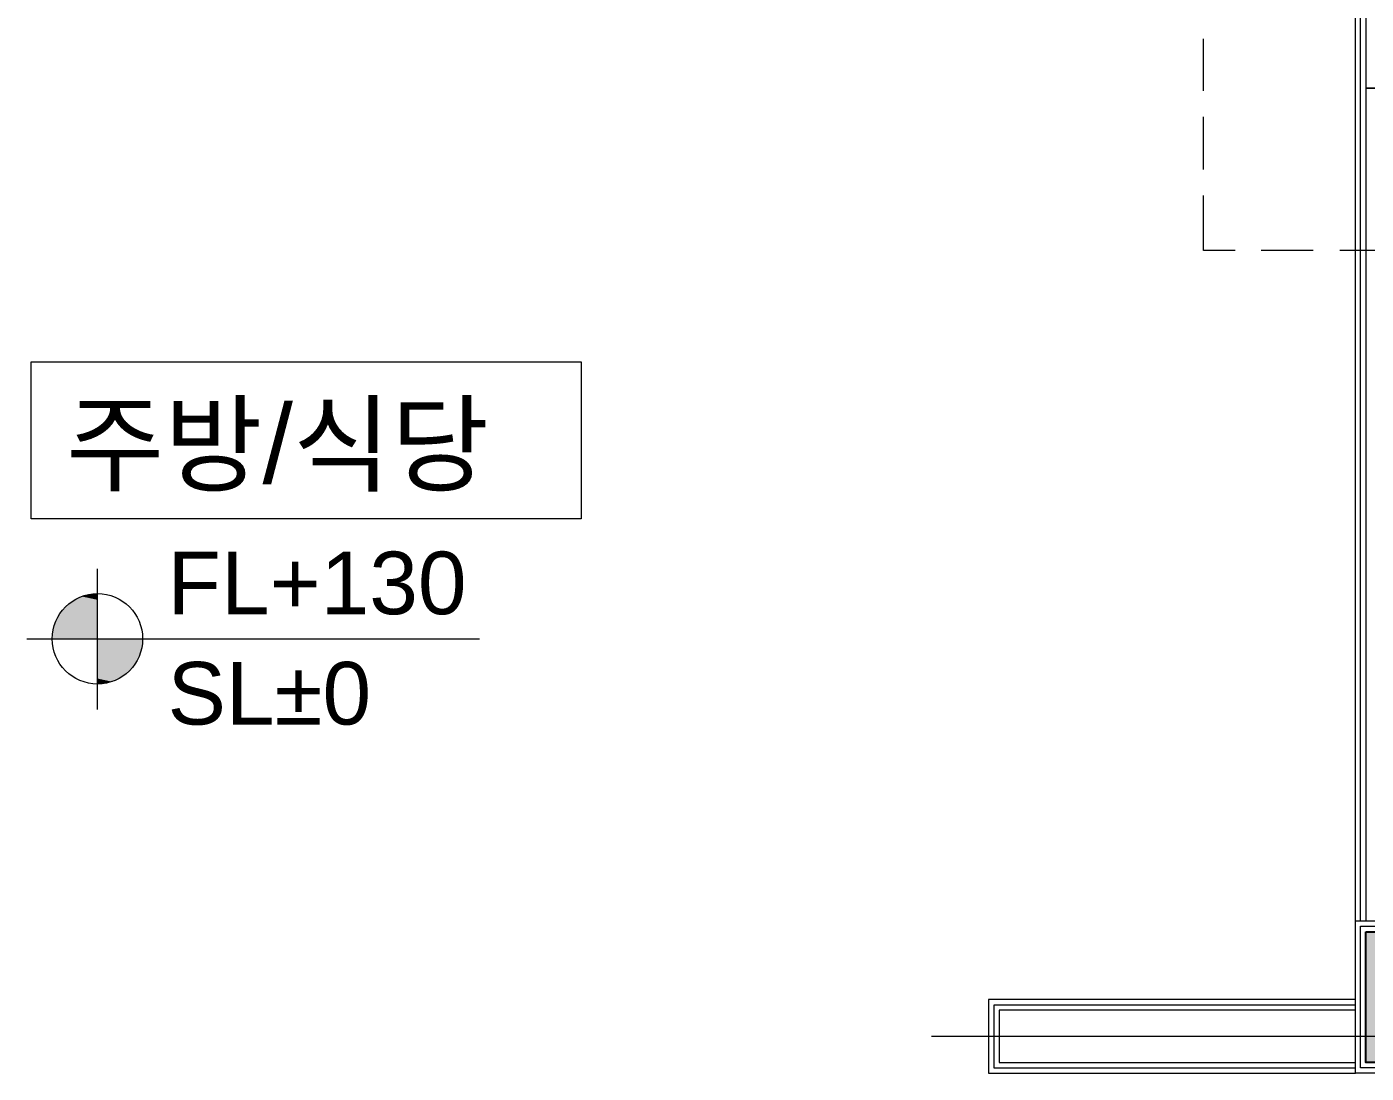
# Model space of a CAD drawing. Header units: millimetres. Extents: x 906 to 41302, y 848 to 28850.
# Drawn here: x 17068 to 19625, y 14281 to 16279 of the extents above; entities that cross this region are included whole.
import ezdxf

# ---------------------------------------------------------------- set-up
doc = ezdxf.new("R2010")
doc.units = ezdxf.units.MM
for name, color, linetype in [('PDF_A-ANNO-PONT', 7, 'Continuous'), ('PDF_A-FLOR-ROOM-IDEN', 7, 'Continuous'), ('PDF_X-단위세대$및$주동평면도$A-FIN-INSL', 7, 'Continuous'), ('PDF_X-단위세대$및$주동평면도$A-FIN-INSL-HID', 7, 'Continuous'), ('PDF_X-단위세대$및$주동평면도$A-ST-AXIS-CEN', 7, 'Continuous'), ('PDF_X-단위세대$및$주동평면도$A-ST-CONC', 7, 'Continuous'), ('PDF_X-단위세대$및$주동평면도$A-WALL-DRY', 7, 'Continuous'), ('PDF_문자', 7, 'Continuous')]:
    doc.layers.add(name, color=color, linetype=linetype)
doc.layers.add('PDF_X-단위세대$및$주동평면도$S-ST-CONC-PAT1', color=7, linetype='Continuous', true_color=0xb7b7b7)
doc.styles.add('PDF Arial', font='arial.ttf')

msp = doc.modelspace()

# ---------------------------------------------------------------- linework, layer by layer
at = {"layer": 'PDF_A-ANNO-PONT', "lineweight": 13}
for points in [[(17202.2, 15244.2), (17202.2, 14975.4)], [(17932.4, 15109.8), (17067.8, 15109.8)]]:
    msp.add_lwpolyline(points, dxfattribs=at)
msp.add_circle((17202.7, 15110.4), 86.3, dxfattribs=at)
at = {"layer": 'PDF_A-ANNO-PONT', "transparency": 33554559}
for points in [[(17172.5, 15191.3), (17202.2, 15185), (17159.8, 15185)], [(17187.3, 15195.6), (17202.2, 15191.3), (17172.5, 15191.3)], [(17202.2, 15191.3), (17172.5, 15191.3), (17202.2, 15185)], [(17202.2, 15196.6), (17202.2, 15195.6), (17187.3, 15195.6)], [(17202.2, 15195.6), (17187.3, 15195.6), (17202.2, 15191.3)], [(17136.5, 15165.9), (17202.2, 15153.2), (17128.1, 15153.2)], [(17147.1, 15176.5), (17202.2, 15165.9), (17136.5, 15165.9)], [(17202.2, 15165.9), (17136.5, 15165.9), (17202.2, 15153.2)], [(17159.8, 15185), (17202.2, 15176.5), (17147.1, 15176.5)], [(17202.2, 15176.5), (17147.1, 15176.5), (17202.2, 15165.9)], [(17202.2, 15185), (17159.8, 15185), (17202.2, 15176.5)], [(17128.1, 15153.2), (17202.2, 15139.5), (17121.7, 15139.5)], [(17202.2, 15153.2), (17128.1, 15153.2), (17202.2, 15139.5)], [(17117.5, 15124.7), (17202.2, 15109.8), (17116.4, 15109.8)], [(17121.7, 15139.5), (17202.2, 15124.7), (17117.5, 15124.7)], [(17202.2, 15124.7), (17117.5, 15124.7), (17202.2, 15109.8)], [(17202.2, 15139.5), (17121.7, 15139.5), (17202.2, 15124.7)], [(17288.9, 15109.8), (17202.2, 15109.8), (17287.9, 15095)], [(17202.2, 15109.8), (17287.9, 15095), (17202.2, 15095)], [(17287.9, 15095), (17202.2, 15095), (17283.7, 15080.2)], [(17202.2, 15095), (17283.7, 15080.2), (17202.2, 15080.2)], [(17283.7, 15080.2), (17202.2, 15080.2), (17277.3, 15066.4)], [(17202.2, 15080.2), (17277.3, 15066.4), (17202.2, 15066.4)], [(17277.3, 15066.4), (17202.2, 15066.4), (17268.8, 15054.8)], [(17202.2, 15066.4), (17268.8, 15054.8), (17202.2, 15054.8)], [(17268.8, 15054.8), (17202.2, 15054.8), (17258.3, 15044.2)], [(17202.2, 15054.8), (17258.3, 15044.2), (17202.2, 15044.2)], [(17258.3, 15044.2), (17202.2, 15044.2), (17245.6, 15034.7)], [(17202.2, 15044.2), (17245.6, 15034.7), (17202.2, 15034.7)], [(17245.6, 15034.7), (17202.2, 15034.7), (17231.8, 15028.3)], [(17202.2, 15034.7), (17231.8, 15028.3), (17202.2, 15028.3)], [(17202.2, 15028.3), (17202.2, 15025.2), (17218, 15025.2)], [(17202.2, 15028.3), (17231.8, 15028.3), (17218, 15025.2)], [(17202.2, 15025.2), (17218, 15025.2), (17202.2, 15024.1)]]:
    msp.add_solid(points, dxfattribs=at)
at = {"layer": 'PDF_A-FLOR-ROOM-IDEN', "lineweight": 13}
msp.add_lwpolyline([(17076.2, 15339.5), (17076.2, 15639), (18126.1, 15639), (18126.1, 15339.5)], close=True, dxfattribs=at)
at = {"layer": 'PDF_X-단위세대$및$주동평면도$A-FIN-INSL', "lineweight": 5}
msp.add_lwpolyline([(23349, 16290.9), (19754.9, 16290.9), (19754.9, 19831.1), (18514.5, 19831.1), (18514.5, 19700.9), (19624.7, 19700.9), (19624.7, 16161.8), (23349, 16161.8)], dxfattribs=at)
at = {"layer": 'PDF_X-단위세대$및$주동평면도$A-FIN-INSL-HID', "lineweight": 5}
for points in [[(19314.6, 16156.5), (19314.6, 16256)], [(19314.6, 16006.2), (19314.6, 16106.8)], [(19374.9, 15851.7), (19314.6, 15851.7), (19314.6, 15956.5)], [(19524.1, 15851.7), (19424.7, 15851.7)], [(19674.4, 15851.7), (19574.9, 15851.7)]]:
    msp.add_lwpolyline(points, dxfattribs=at)
at = {"layer": 'PDF_X-단위세대$및$주동평면도$A-ST-AXIS-CEN', "lineweight": 5}
msp.add_lwpolyline([(19654.3, 14351), (18795, 14351)], dxfattribs=at)
at = {"layer": 'PDF_X-단위세대$및$주동평면도$A-ST-CONC', "lineweight": 25}
msp.add_lwpolyline([(19624.7, 14551), (23234.7, 14551), (23234.7, 14301.3), (19624.7, 14301.3)], close=True, dxfattribs=at)
at = {"layer": 'PDF_X-단위세대$및$주동평면도$A-WALL-DRY', "lineweight": 13}
for points in [[(23154.2, 14571.1), (19604.6, 14571.1), (19604.6, 17151.4)], [(19614.1, 14571.1), (19614.1, 17151.4)], [(20354.9, 16161.8), (19624.7, 16161.8), (19624.7, 14571.1)], [(23154.2, 14561.6), (23154.2, 14871.7), (23254.8, 14871.7), (23254.8, 14281.2), (19604.6, 14281.2), (19604.6, 14571.1)], [(19604.6, 14421.9), (18904, 14421.9), (18904, 14281.2), (19604.6, 14281.2)], [(19604.6, 14411.3), (18914.5, 14411.3), (18914.5, 14291.7), (19604.6, 14291.7)], [(19604.6, 14401.8), (18924.1, 14401.8), (18924.1, 14301.3), (19604.6, 14301.3)]]:
    msp.add_lwpolyline(points, dxfattribs=at)
msp.add_lwpolyline([(19614.1, 14561.6), (23244.2, 14561.6), (23244.2, 14291.7), (19614.1, 14291.7)], close=True, dxfattribs=at)
at = {"layer": 'PDF_X-단위세대$및$주동평면도$S-ST-CONC-PAT1', "transparency": 33554559}
for points in [[(23234.7, 14551), (19624.7, 14551), (23234.7, 14301.3)], [(19624.7, 14551), (23234.7, 14301.3), (19624.7, 14301.3)]]:
    msp.add_solid(points, dxfattribs=at)

# ---------------------------------------------------------------- texts
at = {"layer": 'PDF_문자', "attachment_point": 7, "style": 'PDF Arial'}
for s, insert, char_height in [('주방/식당', (17142.9, 15391.5), 149.38), ('FL+130', (17336.6, 15155.6), 119.51), ('SL±0', (17336.6, 14945), 119.51)]:
    msp.add_mtext(s, dxfattribs=dict(at, insert=insert, char_height=char_height))

doc.saveas('drawing.dxf')
